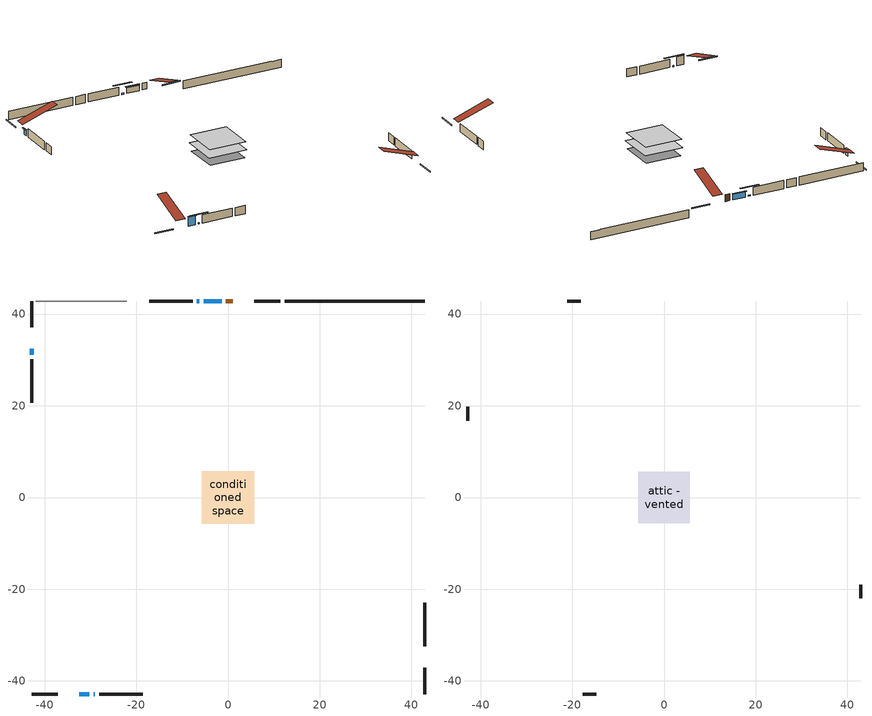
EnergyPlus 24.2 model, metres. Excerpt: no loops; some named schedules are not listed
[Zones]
conditioned space
 floor adiabatic (AdiabaticFloorConstruction): -5.77,-5.77 -5.77,5.77 5.77,5.77 5.77,-5.77 z0.31
 floor foundation (Slab1 construction): -5.41,-5.41 -5.41,5.41 5.41,5.41 5.41,-5.41 z-2.13
 wall outside (RimJoist1 construction): 11.45,42.86 5.73,42.86 / -42.86,-42.86 -37.14,-42.86 / -42.86,42.86 -42.86,37.14 / 42.86,-42.86 42.86,-37.14 z0.31:0.61
 wall outside (AdiabaticWallConstruction 1): 1.02,42.86 -0.46,42.86 z0.31:2.34
 wall outside (AdiabaticWallConstruction): -1.39,42.86 -5.31,42.86 z0.31:1.95; -32.43,-42.86 -30.25,-42.86 z0.31:3.04; -42.86,32.43 -42.86,31.09 z0.31:1.98; -6.24,42.86 -6.81,42.86 / -29.33,-42.86 -29.03,-42.86 z0.31:0.67
 wall outside (Wall1 construction): -7.74,42.86 -17.22,42.86 / -28.11,-42.86 -18.62,-42.86 / -42.86,30.17 -42.86,20.68 / 42.86,-32.43 42.86,-22.94 z0.31:2.75
 wall foundation (FoundationWall1 construction): 12.38,42.86,-2.13 12.38,42.86,0.31 39.81,42.86,0.31 39.81,42.86,0.21 42.86,42.86,0.21 42.86,42.86,-2.13
 wall adiabatic (Wall3 construction): -22.05,42.86 -41.93,42.86 z0.31:2.75
 window (WindowConstruction): -1.39,42.86 -5.31,42.86 z0.31:1.95
 window (WindowConstruction 1): -32.43,-42.86 -30.25,-42.86 z0.31:3.04
 window (WindowConstruction 2): -42.86,32.43 -42.86,31.09 z0.31:1.98
 window (WindowConstruction 3): -6.24,42.86 -6.81,42.86 z0.31:0.66
 window (WindowConstruction 4): -29.32,-42.86 -29.04,-42.86 z0.31:0.66
 door (Door): 1.02,42.86 -0.46,42.86 z0.31:2.34
 ceiling adiabatic (AdiabaticFloorConstruction): 5.77,-5.77 5.77,5.77 -5.77,5.77 -5.77,-5.77 z0.31
attic - vented
 floor to conditioned space (Floor1 construction Reversed): -5.56,-5.56 -5.56,5.56 5.56,5.56 5.56,-5.56 z2.75
 wall outside (Wall2 construction): -18.15,42.86 -21.12,42.86 / -17.69,-42.86 -14.73,-42.86 / -42.86,19.75 -42.86,16.78 / 42.86,-22.01 42.86,-19.04 z0.31:2.75
 roof outside (Roof1 construction): 1.95,42.86,2.75 1.95,32.02,6.36 4.81,32.02,6.36 4.81,42.86,2.75; -33.36,-42.86,2.75 -33.36,-32.02,6.36 -36.21,-32.02,6.36 -36.21,-42.86,2.75; -42.86,33.36,2.75 -32.02,33.36,6.36 -32.02,36.21,6.36 -42.86,36.21,2.75; 42.86,-33.36,2.75 32.02,-33.36,6.36 32.02,-36.21,6.36 42.86,-36.21,2.75
shading: -5.51,42.86 -1.19,42.86 -1.19,43.27 -5.51,43.27 z2.15; -30.05,-42.86 -32.63,-42.86 -32.63,-43.27 -30.05,-43.27 z3.24; -42.86,30.89 -42.86,32.63 -43.27,32.63 -43.27,30.89 z2.18; -9.45,42.86 -3.6,42.86 -3.6,43.27 -9.45,43.27 z3.3; -26.4,-42.86 -31.96,-42.86 -31.96,-43.27 -26.4,-43.27 z3.3
[Building]
Building 1: Terrain=Suburbs
[Site:Location]
Winnipeg Intl AP_MB: Latitude {deg}=49.91; Longitude {deg}=-97.24; Time Zone {hr}=-6; Elevation {m}=239; Keep Site Location Information=Yes
[Site:GroundTemperature:Shallow]
-2.46526, -5.11642, -5.32873, -4.07063, 0.979979, 6.00706, 10.3653, 13.1261, 13.3606, 11.1152, 6.8681, 1.99523
[Site:WaterMainsTemperature]
Calculation Method=Schedule; Temperature Schedule=mains temperature schedule
[Material] Roughness=Rough; Thermal Absorptance=0.9
Name | Thickness {m} | Conductivity {W/m-K} | Density {kg/m3} | Specific Heat {J/kg-K} | Solar Absorptance | Visible Absorptance
asphalt or fiberglass shingles | 0.00635 | 0.162714 | 1121.4 | 1465.45 | 0.84 | 0.84
ceiling loosefill ins | 0.338667 | 0.0480833 | 16.02 | 1046.75 | 0.7 | 0.7
ceiling stud and cavity | 0.1397 | 0.139924 | 65.682 | 1177.47 | 0.7 | 0.7
concrete 4.0 in. | 0.1016 | 1.803125 | 2242.8 | 837.4 | 0.7 | 0.7
concrete 8.0 in. | 0.2032 | 1.803125 | 2242.8 | 837.4 | 0.7 | 0.7
door material | 0.04445 | 0.053851 | 512.64 | 1214.23 | 0.7 | 0.7
exterior vertical ins | 0.0460229 | 0.029427 | 32.04 | 1214.23 | 0.7 | 0.7
floor covering | 0.0127 | 0.0433444 | 54.468 | 1339.84 | 0.6 | 0.6
floor rigid ins; wall rigid ins 2 | 0.512978 | 0.029427 | 32.04 | 1214.23 | 0.7 | 0.7
floor stud and cavity | 0.1397 | 1.75129 | 37.0049 | 1207.88 | 0.7 | 0.7
furniture material conditioned space 1 | 0.1524 | 0.115458 | 640.8 | 1214.23 | 0.6 | 0.6
gypsum board | 0.0127 | 0.160291 | 801 | 837.4 | 0.6 | 0.6
gypsum board 1 | 0.0127 | 0.160291 | 801 | 837.4 | 0.7 | 0.7
osb sheathing 0.5 in. | 0.0127 | 0.115458 | 512.64 | 1214.23 | 0.7 | 0.7
osb sheathing 0.75 in. | 0.01905 | 0.115458 | 512.64 | 1214.23 | 0.7 | 0.7
osb sheathing 2.0 in. | 0.0508 | 0.115458 | 512.64 | 1214.23 | 0.7 | 0.7
rim joist rigid ins; wall rigid ins | 0.051816 | 0.029427 | 32.04 | 1214.23 | 0.7 | 0.7
rim joist stud and cavity | 0.0508 | 0.044277 | 125.044 | 1163.47 | 0.6 | 0.6
wall rigid ins 1 | 0.051816 | 0.029427 | 32.04 | 1214.23 | 0.4 | 0.4
wall stud and cavity | 0.1397 | 0.245635 | 139.0536 | 1170.24 | 0.7 | 0.7
wall stud and cavity 1 | 0.0889 | 6.1454 | 50.32683 | 1063.81 | 0.6 | 0.6
wall stud and cavity 2 | 0.1397 | 0.190929 | 139.0536 | 1170.24 | 0.7 | 0.7
wall stud and cavity 3 | 0.0889 | 0.380278 | 52.3479 | 1209.89 | 0.7 | 0.7
wall stud and cavity 4 | 0.0889 | 0.391764 | 83.0341 | 1211.67 | 0.7 | 0.7
wood siding | 0.0254 | 0.102417 | 544.68 | 1172.36 | 0.4 | 0.4
wood siding 1 | 0.00254 | 0.102417 | 544.68 | 1172.36 | 0.4 | 0.4
wood siding 2; wood siding 3; wood siding 4 | 0.0254 | 0.102417 | 544.68 | 1172.36 | 0.7 | 0.7
[WindowMaterial:SimpleGlazingSystem]
Name | U-Factor {W/m2-K} | Solar Heat Gain Coefficient
WindowMaterial | 1.6557 | 0.57
WindowMaterial 1 | 1.538738 | 0.6
WindowMaterial 2 | 1.65059 | 0.58
WindowMaterial 3 | 2.677177 | 0.4
[Construction]
AdiabaticFloorConstruction: floor stud and cavity, floor rigid ins, osb sheathing 0.75 in., floor covering
AdiabaticWallConstruction: wood siding 3, wall rigid ins 2, wall stud and cavity 3, gypsum board
AdiabaticWallConstruction 1: wood siding 4, wall rigid ins 2, wall stud and cavity 3, gypsum board
Door: door material
Floor1 construction Reversed: gypsum board, ceiling stud and cavity, ceiling loosefill ins
FoundationWall1 construction: concrete 8.0 in., gypsum board 1
furniture construction conditioned space 1: furniture material conditioned space 1
PartitionWallConstruction: gypsum board, wall stud and cavity 4, gypsum board
RimJoist1 construction: wood siding 2, rim joist rigid ins, osb sheathing 2.0 in., rim joist stud and cavity
Roof1 construction: asphalt or fiberglass shingles
Slab1 construction: concrete 4.0 in.
Wall1 construction: wood siding, wall rigid ins, osb sheathing 0.5 in., wall stud and cavity, gypsum board
Wall2 construction: wood siding 1, wall stud and cavity 1
Wall3 construction: wall rigid ins 1, osb sheathing 0.5 in., wall stud and cavity 2, gypsum board
WindowConstruction: WindowMaterial
WindowConstruction 1: WindowMaterial 1
WindowConstruction 2: WindowMaterial 2
WindowConstruction 3; WindowConstruction 4: WindowMaterial 3
[Zone] Multiplier=1; Part of Total Floor Area=Yes
Name | Volume {m3}
attic - vented | 72.634
conditioned space | 625.2
[Space]
Name | Zone | Volume {m3}
attic - vented 1 | attic - vented | 72.634
conditioned space 1 | conditioned space | 625.2
[ZoneInfiltration:EffectiveLeakageArea]
infil attic - vented 1: Zone or Space=attic - vented 1; Schedule=Always On Discrete; Effective Air Leakage Area {cm2}=4128; Stack Coefficient=0.000420805; Wind Coefficient=1.38599e-05
[ZoneMixing]
whole house fan mix: Zone or Space=attic - vented; Schedule=Always On Continuous; Design Flow Rate Calculation Method=Flow/Zone; Design Flow Rate {m3/s}=0; Source Zone or Space=conditioned space
[SurfaceProperty:ExposedFoundationPerimeter]
Slab1: Exposed Perimeter Calculation Method=TotalExposedPerimeter; Total Exposed Perimeter {m}=30.477
[InternalMass] Zone or ZoneList=conditioned space; Space or SpaceList=conditioned space 1
Name | Construction | Surface Area {m2}
furniture mass conditioned space 1 | furniture construction conditioned space 1 | 100.02
partition wall mass | PartitionWallConstruction | 250.05
[Lights]
interior lighting: Zone or ZoneList or Space or SpaceList=conditioned space 1; Schedule=interior lighting schedule; Design Level Calculation Method=LightingLevel; Lighting Level {W}=343.2; Return Air Fraction=0; Fraction Radiant=0.6; Fraction Visible=0.2; Fraction Replaceable=1
[People]
occupants: Zone or ZoneList or Space or SpaceList=conditioned space 1; Number of People Schedule=occupants schedule; Number of People Calculation Method=People; Number of People=3; Fraction Radiant=0.314171; Sensible Heat Fraction=0.56303; Activity Level Schedule=occupants activity schedule; Carbon Dioxide Generation Rate {m3/s-W}=0; Enable ASHRAE 55 Comfort Warnings=No; Mean Radiant Temperature Calculation Type=EnclosureAveraged
[ElectricEquipment] Zone or ZoneList or Space or SpaceList=conditioned space 1; Design Level Calculation Method=EquipmentLevel
Name | Schedule | Design Level {W} | Fraction Latent | Fraction Radiant | Fraction Lost
clothes dryer | clothes dryer schedule | 140.772 | 0.015 | 0.081 | 0.85
clothes washer | clothes washer schedule | 32.1985 | 0.03 | 0.162 | 0.7
cooking range | cooking range schedule | 208.969 | 0.08 | 0.432 | 0.2
dishwasher | dishwasher schedule | 66.8632 | 0.3 | 0.18 | 0.4
fridge | fridge schedule | 72.9452 | 0 | 0.6 | 0
mech vent house fan | mech vent house fan schedule | 10 | 0 | 0 | 1
mech vent house fan cfis | mech vent house fan cfis schedule | 0 | 0 | 0 | 0
misc plug loads | misc plug loads schedule | 494.7 | 0.045 | 0.513 | 0.1
whole house fan | Always On Discrete | 0 | 0 | 0 | 1
[OtherEquipment] Zone or ZoneList or Space or SpaceList=conditioned space 1; Design Level Calculation Method=EquipmentLevel
Name | Fuel Type | Schedule | Design Level {W} | Fraction Latent | Fraction Radiant | Fraction Lost
clothes dryer 1 | Electricity | clothes dryer schedule | 0 | 0.015 | 0.081 | 0.85
cooking range 1 | Electricity | cooking range schedule | 0 | 0.08 | 0.432 | 0.2
general water use latent | None | general water use schedule | 59.3978 | 1 | 0 | 0
general water use sensible | None | general water use schedule | -58.539 | 0 | 0.6 | 0
mech vent house fan latent load | None | Always On Discrete | 0 | 1 | 0 | 0
mech vent house fan sensible load | None | Always On Discrete | 0 | 0 | 0 | 0
water heater energy adjustment1 | NaturalGas | Always On Discrete | 0.01 | 0 | 0 | 1
[ZoneInfiltration:DesignFlowRate] Zone or ZoneList or Space or SpaceList=conditioned space 1; Schedule=Always On Discrete; Design Flow Rate Calculation Method=Flow/Zone; Design Flow Rate {m3/s}=0
infil flow; natural vent flow; whole house fan flow
[AvailabilityManager:Scheduled]
central ac and furnace airloop Availability Manager: Schedule=Always On Discrete
[Foundation:Kiva]
Foundation Kiva 1: Initial Indoor Air Temperature {C}=21; Wall Height Above Grade {m}=0.309982; Wall Depth Below Slab {m}=0.2032; Custom Block Material Name 1=exterior vertical ins; Custom Block Depth 1 {m}=2.43998; Custom Block X Position 1 {m}=0.2159; Custom Block Z Position 1 {m}=0
[Foundation:Kiva:Settings]
Soil Conductivity {W/m-K}=0.849921; Soil Density {kg/m3}=1842.3; Soil Specific Heat {J/kg-K}=418.7; Ground Solar Absorptivity=0.9; Ground Thermal Absorptivity=0.9; Ground Surface Roughness {m}=0.03; Far-Field Width {m}=40; Deep-Ground Boundary Condition=ZeroFlux; Deep-Ground Depth {m}=40; Minimum Cell Dimension {m}=0.2; Maximum Cell Growth Coefficient=3; Simulation Timestep=Timestep
[Exterior:Lights]
exterior lighting: Schedule=exterior lighting schedule; Design Level {W}=75.6
[EnergyManagementSystem:GlobalVariable]
central_ac_and_furnace_airloop_Fan_RTF
infil_program_Qfan
infil_program_Qinf
natural_vent_program_Qnv
natural_vent_program_Qwhf
[EnergyManagementSystem:Sensor]
Name | Output:Variable or Output:Meter Index Key | Output:Variable or Output:Meter
airflow_gain | infil flow | Infiltration Sensible Heat Gain Energy
airflow_gain_1 | natural vent flow | Infiltration Sensible Heat Gain Energy
airflow_gain_2 | whole house fan flow | Infiltration Sensible Heat Gain Energy
airflow_loss | infil flow | Infiltration Sensible Heat Loss Energy
airflow_loss_1 | natural vent flow | Infiltration Sensible Heat Loss Energy
airflow_loss_2 | whole house fan flow | Infiltration Sensible Heat Loss Energy
clg_load_cond |  | Cooling:EnergyTransfer:Zone:CONDITIONED SPACE
clg_sp_s; clg_sp_s_1 | cooling setpoint | Schedule Value
clothes_dryer_exhaust_0_sch_s | clothes dryer exhaust 0 schedule | Schedule Value
cool_season | cooling season schedule | Schedule Value
htg_load_cond |  | Heating:EnergyTransfer:Zone:CONDITIONED SPACE
htg_sp_s; htg_sp_s_1 | heating setpoint | Schedule Value
ig_ee_conv | clothes dryer | Electric Equipment Convective Heating Energy
ig_ee_conv_2 | cooking range | Electric Equipment Convective Heating Energy
ig_ee_conv_4 | fridge | Electric Equipment Convective Heating Energy
ig_ee_conv_5 | misc plug loads | Electric Equipment Convective Heating Energy
ig_ee_conv_6 | whole house fan | Electric Equipment Convective Heating Energy
ig_ee_rad | clothes dryer | Electric Equipment Radiant Heating Energy
ig_ee_rad_2 | cooking range | Electric Equipment Radiant Heating Energy
ig_ee_rad_4 | fridge | Electric Equipment Radiant Heating Energy
ig_ee_rad_5 | misc plug loads | Electric Equipment Radiant Heating Energy
ig_ee_rad_6 | whole house fan | Electric Equipment Radiant Heating Energy
ig_lgt_conv | interior lighting | Lights Convective Heating Energy
ig_lgt_rad | interior lighting | Lights Radiant Heating Energy
ig_lgt_vis | interior lighting | Lights Visible Radiation Heating Energy
ig_oe_conv | clothes dryer 1 | Other Equipment Convective Heating Energy
ig_oe_conv_1 | cooking range 1 | Other Equipment Convective Heating Energy
ig_oe_conv_2 | general water use latent | Other Equipment Convective Heating Energy
ig_oe_conv_3 | general water use sensible | Other Equipment Convective Heating Energy
ig_oe_conv_4 | water heater energy adjustment1 | Other Equipment Convective Heating Energy
ig_oe_rad | clothes dryer 1 | Other Equipment Radiant Heating Energy
ig_oe_rad_1 | cooking range 1 | Other Equipment Radiant Heating Energy
ig_oe_rad_2 | general water use latent | Other Equipment Radiant Heating Energy
ig_oe_rad_3 | general water use sensible | Other Equipment Radiant Heating Energy
ig_oe_rad_4 | water heater energy adjustment1 | Other Equipment Radiant Heating Energy
ig_ppl_conv | occupants | People Convective Heating Energy
ig_ppl_rad | occupants | People Radiant Heating Energy
im_conv | furniture mass conditioned space 1 | Surface Inside Face Convection Heat Gain Energy
im_conv_1 | partition wall mass | Surface Inside Face Convection Heat Gain Energy
im_ig | furniture mass conditioned space 1 | Surface Inside Face Internal Gains Radiation Heat Gain Energy
im_ig_1 | partition wall mass | Surface Inside Face Internal Gains Radiation Heat Gain Energy
im_lgt | furniture mass conditioned space 1 | Surface Inside Face Lights Radiation Heat Gain Energy
im_lgt_1 | partition wall mass | Surface Inside Face Lights Radiation Heat Gain Energy
im_sol | furniture mass conditioned space 1 | Surface Inside Face Solar Radiation Heat Gain Energy
im_sol_1 | partition wall mass | Surface Inside Face Solar Radiation Heat Gain Energy
im_surf | furniture mass conditioned space 1 | Surface Inside Face Net Surface Thermal Radiation Heat Gain Energy
im_surf_1 | partition wall mass | Surface Inside Face Net Surface Thermal Radiation Heat Gain Energy
mv_conv | mech vent house fan | Electric Equipment Convective Heating Energy
mv_conv_1 | mech vent house fan cfis | Electric Equipment Convective Heating Energy
mv_conv_2 | mech vent house fan latent load | Other Equipment Convective Heating Energy
mv_conv_3 | mech vent house fan sensible load | Other Equipment Convective Heating Energy
mv_rad | mech vent house fan | Electric Equipment Radiant Heating Energy
mv_rad_1 | mech vent house fan cfis | Electric Equipment Radiant Heating Energy
mv_rad_2 | mech vent house fan latent load | Other Equipment Radiant Heating Energy
mv_rad_3 | mech vent house fan sensible load | Other Equipment Radiant Heating Energy
natural_vent_s | natural vent schedule | Schedule Value
out_pb_s |  | Site Outdoor Air Barometric Pressure
out_wt_s |  | Site Outdoor Air Humidity Ratio
site_vw_s |  | Site Wind Speed
ss_back_out | Window1 | Surface Window Shortwave from Zone Back Out Window Heat Transfer Rate
ss_back_out_1 | Window4 | Surface Window Shortwave from Zone Back Out Window Heat Transfer Rate
ss_back_out_2 | Window5 | Surface Window Shortwave from Zone Back Out Window Heat Transfer Rate
ss_back_out_3 | Window6 | Surface Window Shortwave from Zone Back Out Window Heat Transfer Rate
ss_back_out_4 | Window8 | Surface Window Shortwave from Zone Back Out Window Heat Transfer Rate
ss_conv | Door1 | Surface Inside Face Convection Heat Gain Energy
ss_conv_1 | Window1 | Surface Inside Face Convection Heat Gain Energy
ss_conv_2 | Window4 | Surface Inside Face Convection Heat Gain Energy
ss_conv_3 | Window5 | Surface Inside Face Convection Heat Gain Energy
ss_conv_4 | Window6 | Surface Inside Face Convection Heat Gain Energy
ss_conv_5 | Window8 | Surface Inside Face Convection Heat Gain Energy
ss_ig | Door1 | Surface Inside Face Internal Gains Radiation Heat Gain Energy
ss_ig_1 | Window1 | Surface Inside Face Internal Gains Radiation Heat Gain Energy
ss_ig_2 | Window4 | Surface Inside Face Internal Gains Radiation Heat Gain Energy
ss_ig_3 | Window5 | Surface Inside Face Internal Gains Radiation Heat Gain Energy
ss_ig_4 | Window6 | Surface Inside Face Internal Gains Radiation Heat Gain Energy
ss_ig_5 | Window8 | Surface Inside Face Internal Gains Radiation Heat Gain Energy
ss_lgt | Door1 | Surface Inside Face Lights Radiation Heat Gain Energy
ss_sol | Door1 | Surface Inside Face Solar Radiation Heat Gain Energy
ss_surf | Door1 | Surface Inside Face Net Surface Thermal Radiation Heat Gain Energy
ss_surf_1 | Window1 | Surface Inside Face Net Surface Thermal Radiation Heat Gain Energy
ss_surf_2 | Window4 | Surface Inside Face Net Surface Thermal Radiation Heat Gain Energy
ss_surf_3 | Window5 | Surface Inside Face Net Surface Thermal Radiation Heat Gain Energy
ss_surf_4 | Window6 | Surface Inside Face Net Surface Thermal Radiation Heat Gain Energy
ss_surf_5 | Window8 | Surface Inside Face Net Surface Thermal Radiation Heat Gain Energy
ss_trans_in | Window1 | Surface Window Transmitted Solar Radiation Rate
ss_trans_in_1 | Window4 | Surface Window Transmitted Solar Radiation Rate
ss_trans_in_2 | Window5 | Surface Window Transmitted Solar Radiation Rate
ss_trans_in_3 | Window6 | Surface Window Transmitted Solar Radiation Rate
ss_trans_in_4 | Window8 | Surface Window Transmitted Solar Radiation Rate
ss_trans_out | Window1 | Surface Inside Face Initial Transmitted Diffuse Transmitted Out Window Solar Radiation Rate
ss_trans_out_1 | Window4 | Surface Inside Face Initial Transmitted Diffuse Transmitted Out Window Solar Radiation Rate
ss_trans_out_2 | Window5 | Surface Inside Face Initial Transmitted Diffuse Transmitted Out Window Solar Radiation Rate
ss_trans_out_3 | Window6 | Surface Inside Face Initial Transmitted Diffuse Transmitted Out Window Solar Radiation Rate
ss_trans_out_4 | Window8 | Surface Inside Face Initial Transmitted Diffuse Transmitted Out Window Solar Radiation Rate
s_conv | Floor1 | Surface Inside Face Convection Heat Gain Energy
s_conv_1 | FoundationWall1 | Surface Inside Face Convection Heat Gain Energy
s_conv_10 | Wall1:180 | Surface Inside Face Convection Heat Gain Energy
s_conv_11 | Wall1:270 | Surface Inside Face Convection Heat Gain Energy
s_conv_12 | Wall1:90 | Surface Inside Face Convection Heat Gain Energy
s_conv_13 | Wall3 | Surface Inside Face Convection Heat Gain Energy
s_conv_2 | inferred conditioned ceiling | Surface Inside Face Convection Heat Gain Energy
s_conv_3 | inferred conditioned floor | Surface Inside Face Convection Heat Gain Energy
s_conv_4 | RimJoist1:0 | Surface Inside Face Convection Heat Gain Energy
s_conv_5 | RimJoist1:180 | Surface Inside Face Convection Heat Gain Energy
s_conv_6 | RimJoist1:270 | Surface Inside Face Convection Heat Gain Energy
s_conv_7 | RimJoist1:90 | Surface Inside Face Convection Heat Gain Energy
s_conv_8 | Slab1 | Surface Inside Face Convection Heat Gain Energy
s_conv_9 | Wall1:0 | Surface Inside Face Convection Heat Gain Energy
s_ig | Floor1 | Surface Inside Face Internal Gains Radiation Heat Gain Energy
s_ig_1 | FoundationWall1 | Surface Inside Face Internal Gains Radiation Heat Gain Energy
s_ig_10 | Wall1:180 | Surface Inside Face Internal Gains Radiation Heat Gain Energy
s_ig_11 | Wall1:270 | Surface Inside Face Internal Gains Radiation Heat Gain Energy
s_ig_12 | Wall1:90 | Surface Inside Face Internal Gains Radiation Heat Gain Energy
s_ig_13 | Wall3 | Surface Inside Face Internal Gains Radiation Heat Gain Energy
s_ig_2 | inferred conditioned ceiling | Surface Inside Face Internal Gains Radiation Heat Gain Energy
s_ig_3 | inferred conditioned floor | Surface Inside Face Internal Gains Radiation Heat Gain Energy
s_ig_4 | RimJoist1:0 | Surface Inside Face Internal Gains Radiation Heat Gain Energy
s_ig_5 | RimJoist1:180 | Surface Inside Face Internal Gains Radiation Heat Gain Energy
s_ig_6 | RimJoist1:270 | Surface Inside Face Internal Gains Radiation Heat Gain Energy
s_ig_7 | RimJoist1:90 | Surface Inside Face Internal Gains Radiation Heat Gain Energy
s_ig_8 | Slab1 | Surface Inside Face Internal Gains Radiation Heat Gain Energy
s_ig_9 | Wall1:0 | Surface Inside Face Internal Gains Radiation Heat Gain Energy
s_lgt | Floor1 | Surface Inside Face Lights Radiation Heat Gain Energy
s_lgt_1 | FoundationWall1 | Surface Inside Face Lights Radiation Heat Gain Energy
s_lgt_10 | Wall1:180 | Surface Inside Face Lights Radiation Heat Gain Energy
s_lgt_11 | Wall1:270 | Surface Inside Face Lights Radiation Heat Gain Energy
s_lgt_12 | Wall1:90 | Surface Inside Face Lights Radiation Heat Gain Energy
s_lgt_13 | Wall3 | Surface Inside Face Lights Radiation Heat Gain Energy
s_lgt_2 | inferred conditioned ceiling | Surface Inside Face Lights Radiation Heat Gain Energy
s_lgt_3 | inferred conditioned floor | Surface Inside Face Lights Radiation Heat Gain Energy
s_lgt_4 | RimJoist1:0 | Surface Inside Face Lights Radiation Heat Gain Energy
s_lgt_5 | RimJoist1:180 | Surface Inside Face Lights Radiation Heat Gain Energy
s_lgt_6 | RimJoist1:270 | Surface Inside Face Lights Radiation Heat Gain Energy
s_lgt_7 | RimJoist1:90 | Surface Inside Face Lights Radiation Heat Gain Energy
s_lgt_8 | Slab1 | Surface Inside Face Lights Radiation Heat Gain Energy
s_lgt_9 | Wall1:0 | Surface Inside Face Lights Radiation Heat Gain Energy
s_sol | Floor1 | Surface Inside Face Solar Radiation Heat Gain Energy
s_sol_1 | FoundationWall1 | Surface Inside Face Solar Radiation Heat Gain Energy
s_sol_10 | Wall1:180 | Surface Inside Face Solar Radiation Heat Gain Energy
s_sol_11 | Wall1:270 | Surface Inside Face Solar Radiation Heat Gain Energy
s_sol_12 | Wall1:90 | Surface Inside Face Solar Radiation Heat Gain Energy
s_sol_13 | Wall3 | Surface Inside Face Solar Radiation Heat Gain Energy
s_sol_2 | inferred conditioned ceiling | Surface Inside Face Solar Radiation Heat Gain Energy
s_sol_3 | inferred conditioned floor | Surface Inside Face Solar Radiation Heat Gain Energy
s_sol_4 | RimJoist1:0 | Surface Inside Face Solar Radiation Heat Gain Energy
s_sol_5 | RimJoist1:180 | Surface Inside Face Solar Radiation Heat Gain Energy
s_sol_6 | RimJoist1:270 | Surface Inside Face Solar Radiation Heat Gain Energy
s_sol_7 | RimJoist1:90 | Surface Inside Face Solar Radiation Heat Gain Energy
s_sol_8 | Slab1 | Surface Inside Face Solar Radiation Heat Gain Energy
s_sol_9 | Wall1:0 | Surface Inside Face Solar Radiation Heat Gain Energy
s_surf | Floor1 | Surface Inside Face Net Surface Thermal Radiation Heat Gain Energy
s_surf_1 | FoundationWall1 | Surface Inside Face Net Surface Thermal Radiation Heat Gain Energy
s_surf_10 | Wall1:180 | Surface Inside Face Net Surface Thermal Radiation Heat Gain Energy
s_surf_11 | Wall1:270 | Surface Inside Face Net Surface Thermal Radiation Heat Gain Energy
s_surf_12 | Wall1:90 | Surface Inside Face Net Surface Thermal Radiation Heat Gain Energy
s_surf_13 | Wall3 | Surface Inside Face Net Surface Thermal Radiation Heat Gain Energy
s_surf_2 | inferred conditioned ceiling | Surface Inside Face Net Surface Thermal Radiation Heat Gain Energy
s_surf_3 | inferred conditioned floor | Surface Inside Face Net Surface Thermal Radiation Heat Gain Energy
s_surf_4 | RimJoist1:0 | Surface Inside Face Net Surface Thermal Radiation Heat Gain Energy
s_surf_5 | RimJoist1:180 | Surface Inside Face Net Surface Thermal Radiation Heat Gain Energy
s_surf_6 | RimJoist1:270 | Surface Inside Face Net Surface Thermal Radiation Heat Gain Energy
s_surf_7 | RimJoist1:90 | Surface Inside Face Net Surface Thermal Radiation Heat Gain Energy
s_surf_8 | Slab1 | Surface Inside Face Net Surface Thermal Radiation Heat Gain Energy
s_surf_9 | Wall1:0 | Surface Inside Face Net Surface Thermal Radiation Heat Gain Energy
[EnergyManagementSystem:Actuator]
Name | Actuated Component Unique | Actuated Component Type | Actuated Component Control Type
fridge_schedule_act | fridge schedule | Schedule:Constant | Schedule Value
infil_flow_act | infil flow | Zone Infiltration | Air Exchange Flow Rate
mech_vent_house_fan_cfis_act | mech vent house fan cfis | ElectricEquipment | Electricity Rate
mech_vent_house_fan_latent_load_act | mech vent house fan latent load | OtherEquipment | Power Level
mech_vent_house_fan_sensible_load_act | mech vent house fan sensible load | OtherEquipment | Power Level
